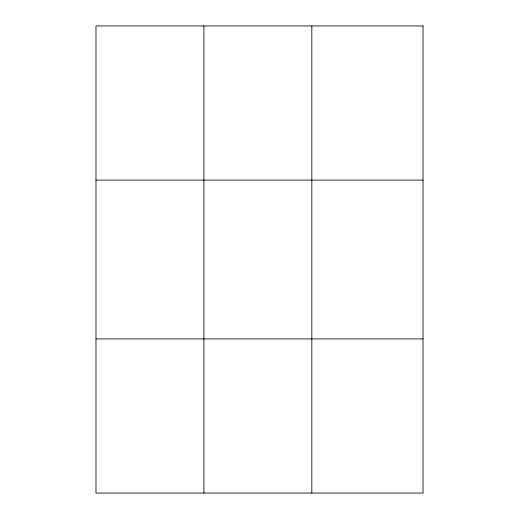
<?xml version="1.0" encoding="UTF-8"?>
<svg xmlns="http://www.w3.org/2000/svg" width="519" height="519" viewBox="0 0 519 519"><rect width="100%" height="100%" fill="white"/><g stroke="black" fill="none" stroke-linecap="round" stroke-linejoin="round"><path stroke-width="0.78" d="M203.902 25.95L203.902 493.05M311.828 25.95L311.828 493.05M95.976 180.093L423.024 180.093M95.976 338.907L423.024 338.907M423.024 25.95L423.024 493.05L95.976 493.05L95.976 25.95L423.024 25.95"/></g></svg>
